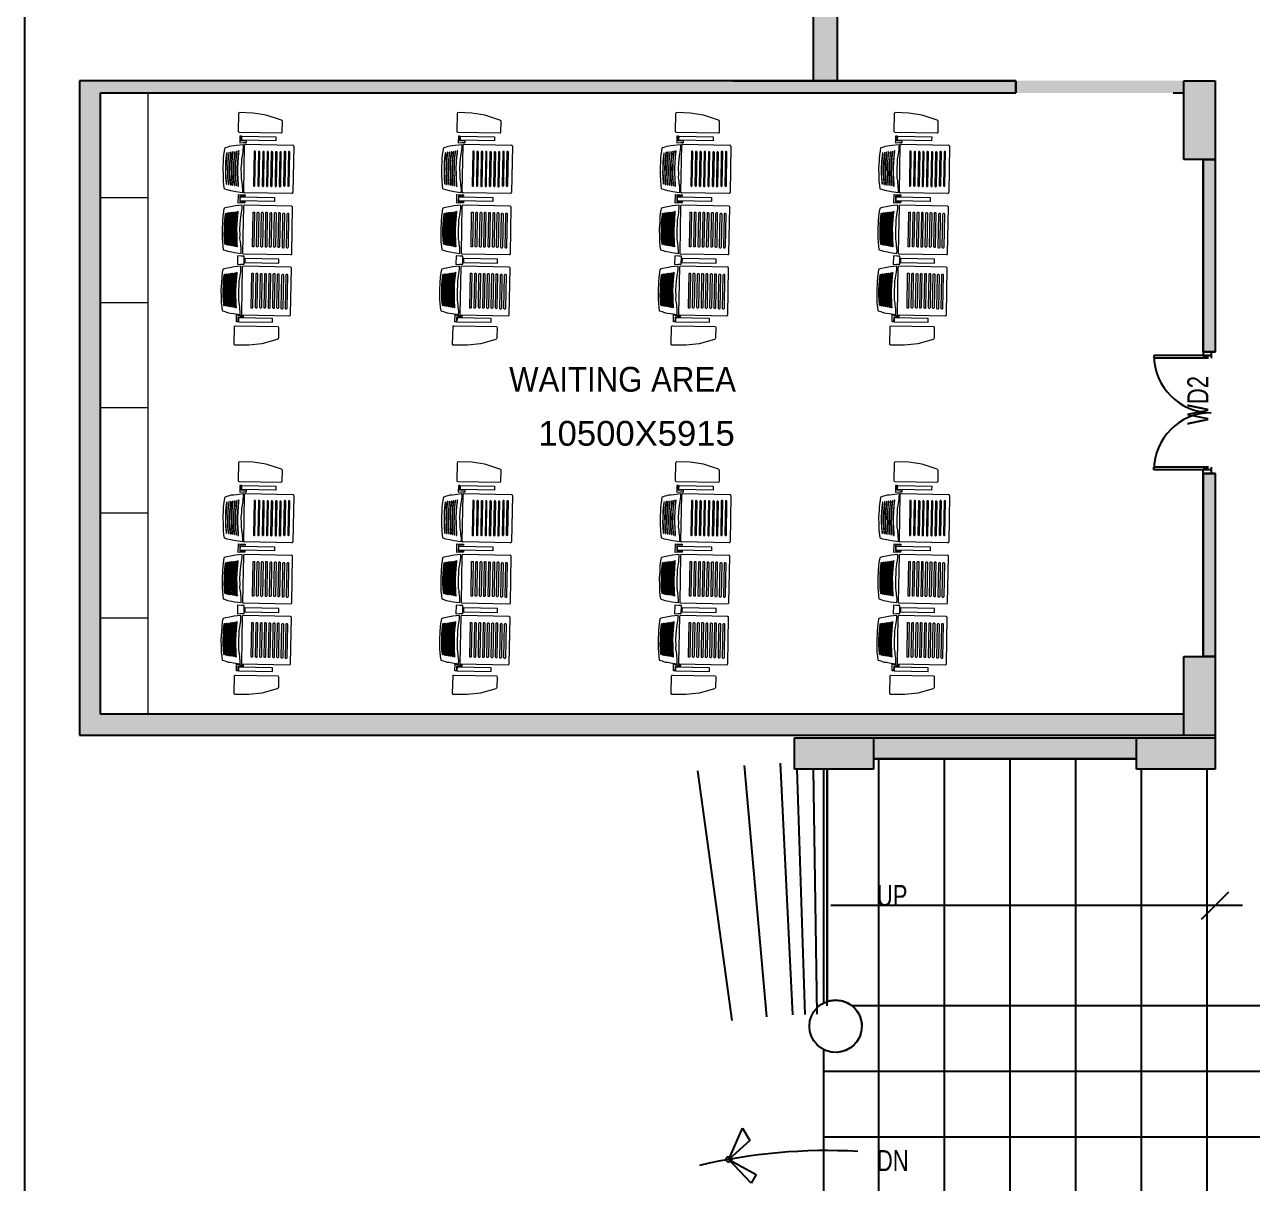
# Model space of a CAD drawing. Header units: metres. Extents: x 11749222 to 11901021, y -3863762 to -3708780.
# Drawn here: x 11771694 to 11783388, y -3834980 to -3823946 of the extents above; entities that cross this region are included whole.
import ezdxf

# ---------------------------------------------------------------- set-up
doc = ezdxf.new("R2010")
doc.units = ezdxf.units.M
doc.header["$MEASUREMENT"] = 0
doc.layers.get('0').update_dxf_attribs({"color": 251, "linetype": 'CONTINUOUS'})
doc.layers.add('0.0', color=251, linetype='CONTINUOUS', lineweight=0)
for name, color, linetype in [('HATCH', 251, 'CONTINUOUS'), ('HS', 251, 'CONTINUOUS'), ('I-REVISION 6', 8, 'CONTINUOUS'), ('SECTION', 251, 'CONTINUOUS')]:
    doc.layers.add(name, color=color, linetype=linetype)
doc.styles.add('ARIAL', font='arial.ttf', dxfattribs={"width": 0.75})
doc.styles.get("Standard").update_dxf_attribs({"font": 'arial.ttf'})

# ---------------------------------------------------------------- blocks, each defined once
blk = doc.blocks.new('*U117')
at = {"layer": '0.0', "lineweight": 0}
for p, q in [((-180, 1099), (-183, 929)), ((-180, 1099), (-183, 929)), ((-175, 1106), (-180, 1099)), ((-175, 1106), (-180, 1099)), ((-170, 1108), (-175, 1106)), ((-170, 1108), (-175, 1106)), ((-40, 1103), (-170, 1108)), ((-40, 1103), (-170, 1108)), ((85, 1084), (-40, 1103)), ((85, 1084), (-40, 1103)), ((229, 1037), (85, 1084)), ((229, 1037), (85, 1084)), ((236, 1032), (229, 1037)), ((236, 1032), (229, 1037)), ((239, 1024), (236, 1032)), ((239, 1024), (236, 1032)), ((237, 924), (239, 1024)), ((237, 924), (239, 1024)), ((-183, 929), (-181, 924)), ((-183, 929), (-181, 924)), ((-181, 924), (-174, 922)), ((-181, 924), (-174, 922)), ((-174, 922), (229, 914)), ((-174, 922), (-174, 922)), ((-174, 922), (229, 914)), ((-167, 882), (-168, 819)), ((-168, 819), (-134, 823)), ((-152, 882), (-167, 882)), ((-153, 838), (-152, 882)), ((-104, 837), (-153, 838)), ((-148, 845), (-147, 882)), ((-148, 845), (-148, 845)), ((176, 839), (-148, 845)), ((-147, 882), (177, 876)), ((-134, 823), (-104, 822)), ((-104, 822), (-104, 837)), ((-104, 822), (-104, 822)), ((177, 876), (176, 839)), ((229, 914), (234, 916)), ((229, 914), (234, 916)), ((234, 916), (237, 924)), ((234, 916), (237, 924)), ((-321, 675), (-318, 702)), ((-318, 702), (-312, 744)), ((-312, 744), (-307, 773)), ((-307, 773), (-304, 776)), ((-304, 776), (-279, 783)), ((-279, 783), (-265, 787)), ((-265, 787), (-245, 792)), ((-245, 792), (-225, 794)), ((-225, 794), (-198, 798)), ((-198, 798), (-134, 805)), ((-143, 714), (-146, 692)), ((-140, 733), (-143, 714)), ((-137, 753), (-140, 733)), ((-135, 775), (-137, 753)), ((-134, 805), (-135, 775)), ((-130, 353), (-122, 798)), ((-113, 807), (337, 798)), ((255, 733), (249, 414)), ((258, 738), (255, 733)), ((260, 738), (258, 738)), ((263, 738), (260, 738)), ((265, 738), (263, 738)), ((264, 414), (270, 731)), ((268, 736), (265, 738)), ((270, 731), (268, 736)), ((295, 733), (289, 413)), ((297, 737), (295, 733)), ((300, 737), (297, 737)), ((302, 737), (300, 737)), ((305, 737), (302, 737)), ((303, 413), (309, 730)), ((307, 735), (305, 737)), ((309, 730), (307, 735)), ((347, 788), (339, 346)), ((-325, 580), (-321, 648)), ((-321, 648), (-321, 675)), ((-152, 628), (-156, 576)), ((-151, 665), (-152, 628)), ((-146, 692), (-151, 665)), ((-324, 511), (-325, 580)), ((-322, 457), (-324, 511)), ((-156, 576), (-156, 576)), ((-156, 576), (-154, 525)), ((-154, 525), (-155, 488)), ((-155, 488), (-150, 458)), ((-318, 412), (-322, 457)), ((-314, 383), (-318, 412)), ((-312, 383), (-314, 383)), ((-312, 380), (-312, 383)), ((-287, 372), (-312, 380)), ((-253, 364), (-287, 372)), ((-206, 354), (-253, 364)), ((-143, 345), (-206, 354)), ((-150, 458), (-148, 436)), ((-148, 436), (-146, 416)), ((-146, 416), (-144, 399)), ((-144, 399), (-142, 375)), ((-142, 375), (-143, 345)), ((249, 414), (252, 409)), ((252, 409), (254, 406)), ((254, 406), (257, 406)), ((257, 406), (259, 406)), ((259, 406), (262, 409)), ((262, 411), (264, 414)), ((262, 409), (262, 411)), ((264, 414), (264, 414)), ((289, 413), (291, 408)), ((291, 408), (293, 406)), ((293, 406), (296, 406)), ((296, 406), (298, 406)), ((298, 406), (301, 408)), ((301, 408), (303, 410)), ((303, 413), (303, 413)), ((303, 410), (303, 413)), ((-183, 245), (-181, 328)), ((-148, 249), (-183, 244)), ((-181, 328), (-147, 325)), ((-167, 313), (-168, 261)), ((-168, 261), (-118, 260)), ((-117, 312), (-167, 313)), ((-163, 266), (-162, 306)), ((-163, 266), (-163, 266)), ((162, 260), (-163, 266)), ((-162, 306), (162, 300)), ((-119, 248), (-148, 249)), ((-147, 325), (-117, 324)), ((329, 336), (-122, 345)), ((-118, 260), (-119, 248)), ((-117, 324), (-117, 324)), ((-117, 324), (-117, 312)), ((162, 300), (162, 260)), ((-329, 121), (-332, 67)), ((-323, 166), (-329, 121)), ((-318, 195), (-323, 166)), ((-315, 195), (-318, 195)), ((-290, 204), (-315, 197)), ((-315, 197), (-315, 195)), ((-256, 211), (-290, 204)), ((-209, 220), (-256, 211)), ((-145, 226), (-209, 220)), ((-157, 113), (-154, 135)), ((-154, 135), (-151, 155)), ((-151, 155), (-148, 172)), ((-148, 172), (-145, 197)), ((-145, 197), (-145, 226)), ((-133, 217), (-141, -227)), ((326, 217), (-124, 226)), ((238, -177), (244, 143)), ((244, 143), (247, 147)), ((247, 147), (249, 150)), ((249, 150), (252, 150)), ((252, 150), (254, 150)), ((259, 142), (253, -175)), ((254, 150), (257, 147)), ((257, 147), (257, 145)), ((257, 145), (259, 142)), ((259, 142), (259, 142)), ((278, -178), (284, 142)), ((284, 142), (286, 147)), ((286, 147), (289, 149)), ((289, 149), (291, 149)), ((291, 149), (294, 149)), ((298, 142), (292, -175)), ((294, 149), (296, 147)), ((296, 147), (298, 144)), ((298, 144), (298, 142)), ((298, 142), (298, 142)), ((328, -235), (336, 207)), ((-332, 67), (-336, -1)), ((-166, -5), (-163, 47)), ((-163, 47), (-162, 84)), ((-162, 84), (-157, 113)), ((-336, -1), (-335, -70)), ((-335, -70), (-335, -97)), ((-335, -97), (-333, -124)), ((-166, -5), (-166, -5)), ((-165, -56), (-166, -5)), ((-166, -93), (-165, -56)), ((-161, -120), (-166, -93)), ((-333, -124), (-329, -166)), ((-329, -166), (-325, -196)), ((-325, -196), (-323, -198)), ((-323, -198), (-298, -206)), ((-298, -206), (-283, -211)), ((-283, -211), (-264, -216)), ((-264, -216), (-244, -219)), ((-244, -219), (-217, -225)), ((-217, -225), (-154, -233)), ((-159, -142), (-161, -120)), ((-157, -162), (-159, -142)), ((-155, -182), (-157, -162)), ((-153, -204), (-155, -182)), ((-154, -233), (-153, -204)), ((241, -182), (238, -177)), ((243, -182), (241, -182)), ((246, -182), (243, -182)), ((248, -182), (246, -182)), ((250, -179), (248, -182)), ((253, -175), (250, -179)), ((280, -182), (278, -178)), ((282, -183), (280, -182)), ((285, -183), (282, -183)), ((287, -183), (285, -183)), ((290, -180), (287, -183)), ((292, -175), (290, -180)), ((-188, -256), (-190, -340)), ((-190, -340), (-156, -336)), ((-154, -260), (-188, -256)), ((-156, -336), (-126, -336)), ((-125, -260), (-154, -260)), ((-133, -236), (318, -245)), ((-126, -336), (-125, -260)), ((-119, -283), (-120, -320)), ((-120, -320), (205, -326)), ((205, -289), (-119, -283)), ((205, -326), (205, -289)), ((-340, -460), (-343, -514)), ((-334, -416), (-340, -460)), ((-329, -386), (-334, -416)), ((-326, -386), (-329, -386)), ((-301, -377), (-326, -384)), ((-326, -384), (-326, -386)), ((-267, -370), (-301, -377)), ((-220, -361), (-267, -370)), ((-156, -355), (-220, -361)), ((-168, -468), (-165, -446)), ((-165, -446), (-162, -426)), ((-162, -426), (-159, -409)), ((-159, -409), (-156, -385)), ((-156, -385), (-156, -355)), ((-144, -364), (-152, -809)), ((316, -364), (-135, -356)), ((227, -758), (233, -439)), ((233, -439), (236, -434)), ((236, -434), (238, -431)), ((238, -431), (241, -431)), ((241, -431), (243, -431)), ((248, -439), (242, -756)), ((243, -431), (246, -434)), ((246, -434), (246, -436)), ((246, -436), (248, -439)), ((248, -439), (248, -439)), ((267, -759), (273, -439)), ((273, -439), (275, -435)), ((275, -435), (278, -432)), ((278, -432), (280, -432)), ((280, -432), (283, -432)), ((287, -440), (281, -757)), ((283, -432), (285, -435)), ((285, -435), (287, -437)), ((287, -437), (287, -440)), ((287, -440), (287, -440)), ((317, -816), (325, -374)), ((-343, -514), (-347, -583)), ((-347, -583), (-346, -651)), ((-177, -586), (-174, -534)), ((-174, -534), (-173, -497)), ((-173, -497), (-168, -468)), ((-346, -651), (-346, -678)), ((-346, -678), (-344, -705)), ((-177, -586), (-177, -586)), ((-176, -637), (-177, -586)), ((-177, -674), (-176, -637)), ((-172, -701), (-177, -674)), ((-170, -723), (-172, -701)), ((-344, -705), (-340, -747)), ((-340, -747), (-336, -777)), ((-336, -777), (-333, -779)), ((-333, -779), (-309, -787)), ((-309, -787), (-294, -792)), ((-294, -792), (-275, -798)), ((-275, -798), (-255, -801)), ((-255, -801), (-228, -806)), ((-228, -806), (-165, -815)), ((-168, -743), (-170, -723)), ((-166, -763), (-168, -743)), ((-164, -785), (-166, -763)), ((-165, -815), (-164, -785)), ((-144, -817), (307, -826)), ((230, -763), (227, -758)), ((232, -763), (230, -763)), ((235, -763), (232, -763)), ((237, -763), (235, -763)), ((239, -761), (237, -763)), ((242, -756), (239, -761)), ((269, -764), (267, -759)), ((271, -764), (269, -764)), ((274, -764), (271, -764)), ((276, -764), (274, -764)), ((279, -761), (276, -764)), ((281, -757), (279, -761)), ((-222, -1098), (-218, -929)), ((-222, -1098), (-218, -929)), ((-218, -929), (-216, -924)), ((-218, -929), (-216, -924)), ((-216, -924), (-208, -922)), ((-216, -924), (-208, -922)), ((-208, -922), (195, -929)), ((-208, -922), (-208, -922)), ((-208, -922), (195, -929)), ((-200, -883), (-199, -819)), ((-186, -883), (-200, -883)), ((-199, -819), (-165, -824)), ((-185, -839), (-186, -883)), ((-136, -840), (-185, -839)), ((-180, -846), (-181, -883)), ((-181, -883), (144, -889)), ((-180, -846), (-180, -846)), ((144, -852), (-180, -846)), ((-165, -824), (-135, -825)), ((-135, -825), (-136, -840)), ((-135, -825), (-135, -825)), ((144, -889), (144, -852)), ((195, -929), (199, -932)), ((195, -929), (199, -932)), ((199, -932), (202, -939)), ((199, -932), (202, -939)), ((190, -1052), (44, -1094)), ((190, -1052), (44, -1094)), ((197, -1047), (190, -1052)), ((197, -1047), (190, -1052)), ((200, -1040), (197, -1047)), ((200, -1040), (197, -1047)), ((202, -939), (200, -1040)), ((202, -939), (200, -1040)), ((-217, -1106), (-222, -1098)), ((-217, -1106), (-222, -1098)), ((-212, -1108), (-217, -1106)), ((-212, -1108), (-217, -1106)), ((-82, -1108), (-212, -1108)), ((-82, -1108), (-212, -1108)), ((44, -1094), (-82, -1108)), ((44, -1094), (-82, -1108))]:
    blk.add_line(p, q, dxfattribs=at)
for points in [[(-293, 434), (-297, 496), (-299, 535), (-298, 579), (-295, 628), (-291, 672), (-288, 719), (-288, 724), (-288, 726), (-290, 724), (-293, 719), (-299, 675), (-302, 631), (-303, 579), (-304, 532), (-302, 491), (-298, 434), (-298, 432), (-296, 429), (-296, 427), (-294, 427), (-293, 429), (-293, 434), (-293, 434)], [(-274, 431), (-278, 493), (-279, 534), (-278, 579), (-277, 628), (-274, 674), (-268, 721), (-268, 728), (-268, 731), (-273, 729), (-273, 724), (-279, 677), (-282, 630), (-286, 579), (-284, 530), (-283, 488), (-279, 431), (-279, 426), (-279, 424), (-276, 424), (-274, 424), (-274, 426), (-274, 431), (-274, 431)], [(-254, 428), (-260, 492), (-262, 532), (-261, 578), (-258, 630), (-254, 677), (-251, 711), (-251, 723), (-248, 731), (-251, 733), (-253, 731), (-256, 728), (-256, 726), (-259, 679), (-265, 633), (-266, 578), (-267, 529), (-265, 488), (-262, 428), (-259, 424), (-259, 421), (-257, 421), (-254, 421), (-254, 423), (-254, 428), (-254, 428)], [(-237, 426), (-241, 490), (-242, 531), (-242, 578), (-241, 630), (-237, 679), (-231, 725), (-231, 733), (-231, 735), (-234, 733), (-236, 730), (-236, 728), (-239, 716), (-242, 681), (-245, 632), (-249, 578), (-247, 527), (-246, 485), (-242, 423), (-242, 421), (-240, 418), (-237, 416), (-237, 418), (-237, 426), (-237, 426)], [(-217, 423), (-221, 489), (-223, 531), (-224, 578), (-221, 629), (-217, 678), (-212, 727), (-212, 735), (-211, 737), (-216, 735), (-216, 732), (-219, 730), (-219, 715), (-222, 681), (-228, 632), (-229, 578), (-230, 526), (-229, 484), (-225, 423), (-222, 418), (-222, 415), (-220, 415), (-218, 415), (-217, 418), (-217, 423), (-217, 423)], [(-200, 420), (-204, 486), (-206, 528), (-205, 577), (-204, 631), (-200, 680), (-194, 729), (-192, 737), (-192, 739), (-194, 739), (-197, 737), (-199, 735), (-199, 732), (-202, 717), (-205, 683), (-208, 634), (-212, 577), (-211, 526), (-209, 482), (-205, 418), (-203, 413), (-200, 410), (-200, 413), (-198, 413), (-200, 420), (-200, 420)], [(-181, 415), (-184, 484), (-186, 528), (-187, 577), (-184, 631), (-181, 683), (-177, 719), (-175, 734), (-175, 741), (-174, 744), (-179, 742), (-179, 739), (-180, 737), (-185, 685), (-189, 634), (-192, 577), (-191, 523), (-189, 479), (-186, 415), (-186, 410), (-186, 407), (-183, 407), (-181, 405), (-181, 407), (-181, 415), (-181, 415)], [(-23, 414), (-17, 731), (-17, 736), (-20, 738), (-22, 739), (-27, 739), (-30, 739), (-30, 734), (-36, 414), (-36, 409), (-33, 407), (-28, 407), (-26, 407), (-24, 409), (-23, 412), (-23, 414), (-23, 414)], [(18, 413), (24, 730), (22, 735), (20, 738), (17, 738), (15, 738), (12, 738), (10, 733), (4, 414), (6, 409), (8, 406), (11, 406), (13, 406), (16, 409), (18, 411), (18, 413), (18, 413)], [(60, 413), (66, 729), (64, 734), (61, 737), (59, 737), (56, 737), (54, 737), (51, 732), (45, 413), (48, 408), (50, 405), (53, 405), (55, 405), (58, 408), (58, 410), (60, 413), (60, 413)], [(99, 412), (105, 729), (103, 734), (103, 736), (98, 736), (96, 736), (93, 736), (93, 731), (87, 412), (87, 407), (89, 405), (92, 405), (97, 405), (97, 407), (99, 409), (99, 412), (99, 412)], [(141, 411), (147, 728), (145, 733), (142, 735), (140, 735), (137, 736), (135, 736), (132, 731), (126, 411), (129, 406), (131, 404), (134, 404), (136, 404), (139, 406), (141, 409), (141, 411), (141, 411)], [(183, 410), (189, 727), (187, 732), (184, 735), (182, 735), (179, 735), (177, 735), (174, 730), (168, 411), (171, 406), (173, 403), (175, 403), (178, 403), (180, 405), (180, 408), (183, 410), (183, 410)], [(222, 410), (228, 726), (226, 731), (223, 734), (221, 734), (219, 734), (216, 734), (214, 729), (208, 410), (210, 405), (212, 402), (215, 402), (217, 402), (220, 405), (222, 407), (222, 410), (222, 410)], [(-299, 143), (-305, 82), (-308, 42), (-309, -2), (-307, -51), (-306, -95), (-304, -142), (-304, -147), (-304, -149), (-307, -147), (-309, -142), (-313, -98), (-315, -53), (-314, -2), (-313, 45), (-310, 87), (-304, 143), (-304, 146), (-301, 148), (-301, 150), (-299, 150), (-299, 148), (-299, 143), (-299, 143)], [(-279, 145), (-285, 84), (-288, 42), (-289, -2), (-290, -51), (-289, -98), (-285, -145), (-285, -152), (-285, -155), (-290, -152), (-290, -147), (-294, -100), (-295, -54), (-297, -2), (-293, 47), (-290, 89), (-284, 145), (-284, 150), (-284, 153), (-281, 152), (-279, 152), (-279, 150), (-279, 145), (-279, 145)], [(-259, 147), (-268, 83), (-271, 44), (-272, -3), (-271, -54), (-269, -101), (-267, -135), (-267, -148), (-265, -155), (-268, -157), (-270, -155), (-272, -152), (-272, -150), (-274, -103), (-278, -56), (-277, -2), (-276, 47), (-273, 88), (-267, 147), (-264, 152), (-264, 155), (-262, 155), (-259, 155), (-259, 152), (-259, 147), (-259, 147)], [(-242, 149), (-248, 86), (-252, 44), (-252, -3), (-253, -54), (-252, -104), (-248, -150), (-248, -158), (-248, -160), (-250, -158), (-253, -155), (-253, -153), (-255, -140), (-257, -106), (-258, -57), (-260, -3), (-256, 49), (-253, 91), (-247, 152), (-247, 154), (-245, 157), (-242, 159), (-242, 157), (-242, 149), (-242, 149)], [(-223, 151), (-229, 85), (-232, 43), (-235, -3), (-234, -55), (-232, -104), (-228, -153), (-228, -161), (-228, -163), (-233, -161), (-233, -158), (-236, -156), (-235, -141), (-237, -106), (-241, -57), (-240, -3), (-239, 48), (-236, 90), (-230, 152), (-227, 156), (-227, 159), (-225, 159), (-222, 159), (-222, 156), (-223, 151), (-223, 151)], [(-205, 154), (-211, 87), (-215, 46), (-216, -4), (-217, -58), (-215, -107), (-211, -156), (-209, -163), (-209, -166), (-211, -166), (-214, -163), (-216, -161), (-216, -158), (-218, -144), (-220, -109), (-222, -60), (-223, -3), (-220, 48), (-216, 92), (-210, 156), (-208, 161), (-205, 163), (-205, 161), (-203, 161), (-205, 154), (-205, 154)], [(-186, 158), (-192, 89), (-195, 45), (-198, -4), (-197, -58), (-195, -110), (-194, -147), (-192, -161), (-192, -169), (-192, -171), (-197, -169), (-197, -166), (-197, -164), (-200, -112), (-202, -60), (-203, -4), (-200, 50), (-197, 94), (-190, 158), (-190, 163), (-190, 166), (-188, 165), (-185, 168), (-185, 165), (-186, 158), (-186, 158)], [(-28, 153), (-34, -164), (-34, -169), (-37, -172), (-39, -172), (-44, -171), (-47, -171), (-47, -167), (-41, 153), (-41, 158), (-38, 160), (-33, 160), (-31, 160), (-28, 158), (-28, 155), (-28, 153), (-28, 153)], [(13, 152), (7, -165), (5, -170), (2, -172), (0, -172), (-3, -172), (-5, -172), (-7, -167), (-1, 152), (1, 157), (4, 159), (6, 159), (9, 159), (11, 157), (13, 154), (13, 152), (13, 152)], [(55, 151), (49, -166), (47, -171), (44, -173), (42, -173), (39, -173), (37, -173), (34, -168), (40, 151), (43, 156), (45, 159), (48, 159), (50, 159), (53, 156), (53, 154), (55, 151), (55, 151)], [(94, 150), (89, -167), (86, -171), (86, -174), (81, -174), (79, -174), (76, -174), (76, -169), (82, 151), (82, 155), (85, 158), (87, 158), (92, 158), (92, 155), (95, 153), (94, 150), (94, 150)], [(136, 150), (130, -167), (128, -172), (125, -175), (123, -175), (120, -175), (118, -175), (115, -170), (122, 150), (124, 155), (127, 157), (129, 157), (131, 157), (134, 154), (136, 152), (136, 150), (136, 150)], [(178, 149), (172, -168), (169, -173), (167, -175), (165, -175), (162, -175), (160, -175), (157, -170), (163, 149), (166, 154), (168, 156), (171, 156), (173, 156), (176, 154), (176, 151), (178, 149), (178, 149)], [(217, 148), (211, -169), (209, -174), (206, -176), (204, -176), (201, -176), (199, -176), (197, -171), (203, 148), (205, 153), (208, 156), (210, 156), (213, 155), (215, 153), (217, 150), (217, 148), (217, 148)], [(-310, -438), (-316, -500), (-319, -539), (-320, -583), (-318, -632), (-317, -676), (-315, -723), (-315, -728), (-315, -731), (-318, -728), (-320, -723), (-324, -679), (-326, -635), (-325, -583), (-324, -536), (-321, -495), (-315, -438), (-315, -436), (-312, -433), (-312, -431), (-310, -431), (-310, -433), (-310, -438), (-310, -438)], [(-290, -436), (-296, -497), (-299, -539), (-300, -583), (-301, -633), (-300, -679), (-296, -726), (-296, -733), (-296, -736), (-301, -733), (-301, -728), (-305, -682), (-306, -635), (-308, -583), (-304, -534), (-301, -492), (-295, -436), (-295, -431), (-295, -429), (-292, -429), (-290, -429), (-290, -431), (-290, -436), (-290, -436)], [(-270, -434), (-279, -498), (-282, -537), (-283, -584), (-282, -635), (-280, -682), (-278, -717), (-278, -729), (-276, -736), (-279, -739), (-281, -736), (-283, -734), (-283, -731), (-285, -684), (-289, -638), (-288, -584), (-287, -535), (-284, -493), (-278, -434), (-275, -429), (-275, -427), (-273, -427), (-270, -427), (-270, -429), (-270, -434), (-270, -434)], [(-253, -432), (-259, -496), (-263, -537), (-263, -584), (-264, -636), (-263, -685), (-259, -732), (-259, -739), (-259, -741), (-261, -739), (-264, -736), (-264, -734), (-266, -722), (-268, -687), (-269, -638), (-271, -584), (-267, -532), (-264, -491), (-258, -429), (-258, -427), (-256, -425), (-253, -422), (-253, -425), (-253, -432), (-253, -432)], [(-233, -430), (-240, -496), (-243, -538), (-246, -584), (-245, -636), (-243, -685), (-239, -734), (-239, -742), (-239, -744), (-244, -742), (-244, -739), (-247, -737), (-246, -722), (-248, -688), (-252, -638), (-251, -584), (-250, -533), (-247, -491), (-241, -430), (-238, -425), (-238, -422), (-236, -422), (-233, -422), (-233, -425), (-233, -430), (-233, -430)], [(-216, -428), (-222, -494), (-226, -536), (-227, -585), (-228, -639), (-226, -688), (-222, -737), (-220, -745), (-220, -747), (-222, -747), (-225, -745), (-227, -742), (-227, -740), (-229, -725), (-231, -690), (-233, -641), (-234, -585), (-231, -533), (-227, -489), (-221, -425), (-219, -420), (-216, -418), (-216, -420), (-214, -420), (-216, -428), (-216, -428)], [(-196, -423), (-203, -492), (-206, -536), (-209, -585), (-208, -639), (-206, -691), (-205, -728), (-203, -743), (-203, -750), (-203, -752), (-208, -750), (-208, -747), (-207, -745), (-211, -693), (-213, -642), (-214, -585), (-211, -531), (-208, -487), (-201, -423), (-201, -418), (-201, -416), (-199, -416), (-196, -413), (-196, -416), (-196, -423), (-196, -423)], [(-39, -429), (-45, -746), (-45, -750), (-48, -753), (-50, -753), (-55, -753), (-58, -753), (-58, -748), (-52, -428), (-52, -423), (-49, -421), (-44, -421), (-42, -421), (-39, -424), (-39, -426), (-39, -429), (-39, -429)], [(2, -429), (-4, -746), (-6, -751), (-9, -754), (-11, -754), (-13, -753), (-16, -753), (-18, -748), (-12, -429), (-10, -424), (-7, -422), (-5, -422), (-2, -422), (0, -424), (2, -427), (2, -429), (2, -429)], [(44, -430), (38, -747), (36, -752), (33, -754), (31, -754), (28, -754), (26, -754), (23, -749), (29, -430), (32, -425), (35, -423), (37, -423), (39, -423), (42, -425), (42, -428), (44, -430), (44, -430)], [(84, -431), (78, -748), (75, -753), (75, -755), (70, -755), (68, -755), (65, -755), (65, -750), (71, -431), (71, -426), (74, -423), (76, -423), (81, -423), (81, -426), (84, -428), (84, -431), (84, -431)], [(125, -432), (119, -749), (117, -753), (114, -756), (112, -756), (109, -756), (107, -756), (105, -751), (111, -431), (113, -427), (116, -424), (118, -424), (121, -424), (123, -427), (125, -429), (125, -432), (125, -432)], [(167, -432), (161, -749), (159, -754), (156, -757), (154, -757), (151, -757), (149, -757), (146, -752), (152, -432), (155, -427), (157, -425), (160, -425), (162, -425), (165, -428), (165, -430), (167, -432), (167, -432)], [(206, -433), (200, -750), (198, -755), (195, -757), (193, -757), (190, -757), (188, -757), (186, -752), (192, -433), (194, -428), (197, -426), (199, -426), (202, -426), (204, -428), (206, -431), (206, -433), (206, -433)]]:
    blk.add_lwpolyline(points, dxfattribs=at)
for centre, radius, start, end in [((-113, 798), 8.59, 88.9191, 178.9191), ((337, 788), 9.69, 358.9191, 88.9191), ((-122, 353), 8.59, 178.9191, 268.9191), ((329, 346), 9.69, 268.9191, 358.9191), ((-124, 217), 8.59, 88.9191, 178.9191), ((326, 208), 9.69, 358.9191, 88.9191), ((-133, -228), 8.59, 178.9191, 268.9191), ((318, -235), 9.69, 268.9191, 358.9191), ((-135, -364), 8.59, 88.9191, 178.9191), ((315, -374), 9.69, 358.9191, 88.9191), ((-144, -809), 8.59, 178.9191, 268.9191), ((307, -816), 9.69, 268.9191, 358.9191)]:
    blk.add_arc(centre, radius, start, end, dxfattribs=at)
blk = doc.blocks.new('*U118')
at = {"layer": '0.0', "ltscale": 500}
blk.add_line((225, 0), (-225, 0), dxfattribs=at)
blk = doc.blocks.new('*U119')
at = {"layer": '0.0', "color": 0, "linetype": 'ByBlock', "lineweight": -2}
for p in [(0, 0), (0, -1000), (0, -2000), (0, -3000), (0, -4000)]:
    blk.add_blockref('*U118', p, dxfattribs=at)

msp = doc.modelspace()

# ---------------------------------------------------------------- hatches: boundary and pattern name
at = {"ltscale": 500}
for points in [[(11779433.1, -3822046.8), (11779203.1, -3822046.8), (11779203.1, -3824481.8), (11779433.1, -3824481.8)], [(11782283.1, -3830736.8), (11779778.1, -3830736.8), (11779778.1, -3830936.8), (11782283.1, -3830936.8)]]:
    msp.add_hatch(color=256, dxfattribs=at).paths.add_polyline_path(points)
at = {"layer": 'HATCH', "ltscale": 500}
h = msp.add_hatch(color=251, dxfattribs=at)
h.dxf.hatch_style = 1
h.paths.add_polyline_path([(11782733.1, -3820581.8), (11783033.1, -3820581.8), (11783033.1, -3821481.8), (11782733.1, -3821481.8)])
h.paths.add_polyline_path([(11826143.1, -3824446.8), (11827043.1, -3824446.8), (11827043.1, -3824746.8), (11826143.1, -3824746.8)])
h.paths.add_polyline_path([(11800558.1, -3830511.8), (11800858.1, -3830511.8), (11800858.1, -3831411.8), (11800558.1, -3831411.8)])
h.paths.add_polyline_path([(11822943.1, -3830511.8), (11823543.1, -3830511.8), (11823543.1, -3830811.8), (11822943.1, -3830811.8)])
h.paths.add_polyline_path([(11779303.1, -3812391.8), (11780053.1, -3812391.8), (11780053.1, -3812691.8), (11779303.1, -3812691.8)])
h.paths.add_polyline_path([(11779303.1, -3815921.8), (11780203.1, -3815921.8), (11780203.1, -3816221.8), (11779303.1, -3816221.8)])
h.paths.add_polyline_path([(11816284.8, -3830411.8), (11817113.1, -3830411.8), (11817113.1, -3830711.8), (11816284.8, -3830711.8)])
h.paths.add_polyline_path([(11792528.1, -3829811.8), (11792828.1, -3829811.8), (11792828.1, -3830711.8), (11792528.1, -3830711.8)])
h.paths.add_polyline_path([(11786358.1, -3829961.8), (11786658.1, -3829961.8), (11786658.1, -3830711.8), (11786358.1, -3830711.8)])
h.paths.add_polyline_path([(11786033.1, -3830736.8), (11786333.1, -3830736.8), (11786333.1, -3831486.8), (11786033.1, -3831486.8)])
h.paths.add_polyline_path([(11779303.1, -3801521.8), (11780053.1, -3801521.8), (11780053.1, -3801821.8), (11779303.1, -3801821.8)])
h.paths.add_polyline_path([(11826143.1, -3801521.8), (11827043.1, -3801521.8), (11827043.1, -3801821.8), (11826143.1, -3801821.8)])
h.paths.add_polyline_path([(11779203.1, -3820581.8), (11779503.1, -3820581.8), (11779503.1, -3821481.8), (11779203.1, -3821481.8)])
h.paths.add_polyline_path([(11786033.1, -3829961.8), (11786333.1, -3829961.8), (11786333.1, -3830711.8), (11786033.1, -3830711.8)])
h.paths.add_polyline_path([(11826043.1, -3787791.8), (11826343.1, -3787791.8), (11826343.1, -3786813.5), (11826043.1, -3786813.5)])
h.paths.add_polyline_path([(11779303.1, -3808791.8), (11780053.1, -3808791.8), (11780053.1, -3809091.8), (11779303.1, -3809091.8)])
h.paths.add_polyline_path([(11807758.1, -3830511.8), (11808058.1, -3830511.8), (11808058.1, -3831411.8), (11807758.1, -3831411.8)])
h.paths.add_polyline_path([(11826143.1, -3781561.8), (11827043.1, -3781561.8), (11827043.1, -3781861.8), (11826143.1, -3781861.8)])
h.paths.add_polyline_path([(11826143.1, -3797921.8), (11827043.1, -3797921.8), (11827043.1, -3798221.8), (11826143.1, -3798221.8)])
h.paths.add_polyline_path([(11779303.1, -3805191.8), (11780053.1, -3805191.8), (11780053.1, -3805491.8), (11779303.1, -3805491.8)])
h.paths.add_polyline_path([(11811358.1, -3824481.8), (11811658.1, -3824481.8), (11811658.1, -3825381.8), (11811358.1, -3825381.8)])
h.paths.add_polyline_path([(11826143.1, -3805191.8), (11827043.1, -3805191.8), (11827043.1, -3805491.8), (11826143.1, -3805491.8)])
h.paths.add_polyline_path([(11784348.1, -3790791.8), (11784648.1, -3790791.8), (11784648.1, -3791391.8), (11784348.1, -3791391.8)])
h.paths.add_polyline_path([(11779303.1, -3790791.8), (11780203.1, -3790791.8), (11780203.1, -3791091.8), (11779303.1, -3791091.8)])
h.paths.add_polyline_path([(11826143.1, -3790791.8), (11826943.1, -3790791.8), (11826943.1, -3791091.8), (11826143.1, -3791091.8)])
h.paths.add_polyline_path([(11822943.1, -3819521.8), (11823642, -3819521.8), (11823642, -3819821.8), (11822943.1, -3819821.8)])
h.paths.add_polyline_path([(11820113.1, -3830411.8), (11820941.3, -3830411.8), (11820941.3, -3830711.8), (11820113.1, -3830711.8)])
h.paths.add_polyline_path([(11826143.1, -3812391.8), (11827043.1, -3812391.8), (11827043.1, -3812691.8), (11826143.1, -3812691.8)])
h.paths.add_polyline_path([(11784348.1, -3787191.8), (11784648.1, -3787191.8), (11784648.1, -3787791.8), (11784348.1, -3787791.8)])
h.paths.add_polyline_path([(11784673.1, -3787191.8), (11784973.1, -3787191.8), (11784973.1, -3787791.8), (11784673.1, -3787791.8)])
h.paths.add_polyline_path([(11780683.1, -3786891.8), (11780983.1, -3786891.8), (11780983.1, -3787791.8), (11780683.1, -3787791.8)])
h.paths.add_polyline_path([(11826143.1, -3830411.8), (11827043.1, -3830411.8), (11827043.1, -3830711.8), (11826143.1, -3830711.8)])
h.paths.add_polyline_path([(11798793.1, -3779261.8), (11799093.1, -3779261.8), (11799093.1, -3780161.8), (11798793.1, -3780161.8)])
h.paths.add_polyline_path([(11804823.1, -3779261.8), (11805123.1, -3779261.8), (11805123.1, -3780161.8), (11804823.1, -3780161.8)])
h.paths.add_polyline_path([(11782733.1, -3829961.8), (11783033.1, -3829961.8), (11783033.1, -3830711.8), (11782733.1, -3830711.8)])
h.paths.add_polyline_path([(11784673.1, -3790791.8), (11784973.1, -3790791.8), (11784973.1, -3791391.8), (11784673.1, -3791391.8)])
h.paths.add_polyline_path([(11795493.1, -3779261.8), (11795793.1, -3779261.8), (11795793.1, -3780161.8), (11795493.1, -3780161.8)])
h.paths.add_polyline_path([(11780683.1, -3781011.8), (11780983.1, -3781011.8), (11780983.1, -3781761.8), (11780683.1, -3781761.8)])
h.paths.add_polyline_path([(11784348.1, -3794391.8), (11784648.1, -3794391.8), (11784648.1, -3794991.8), (11784348.1, -3794991.8)])
h.paths.add_polyline_path([(11784673.1, -3794991.8), (11784973.1, -3794991.8), (11784973.1, -3794391.8), (11784673.1, -3794391.8)])
h.paths.add_polyline_path([(11782733.1, -3815471.8), (11783033.1, -3815471.8), (11783033.1, -3816221.8), (11782733.1, -3816221.8)])
h.paths.add_polyline_path([(11784348.1, -3781011.8), (11784648.1, -3781011.8), (11784648.1, -3781761.8), (11784348.1, -3781761.8)])
h.paths.add_polyline_path([(11782283.1, -3830736.8), (11783033.1, -3830736.8), (11783033.1, -3831036.8), (11782283.1, -3831036.8)])
h.paths.add_polyline_path([(11811358.1, -3830511.8), (11811658.1, -3830511.8), (11811658.1, -3831411.8), (11811358.1, -3831411.8)])
h.paths.add_polyline_path([(11782733.1, -3824481.8), (11783033.1, -3824481.8), (11783033.1, -3825231.8), (11782733.1, -3825231.8)])
h.paths.add_polyline_path([(11804158.1, -3830511.8), (11804458.1, -3830511.8), (11804458.1, -3831411.8), (11804158.1, -3831411.8)])
h.paths.add_polyline_path([(11826143.1, -3794391.8), (11827043.1, -3794391.8), (11827043.1, -3794691.8), (11826143.1, -3794691.8)])
h.paths.add_polyline_path([(11779303.1, -3797921.8), (11780053.1, -3797921.8), (11780053.1, -3798221.8), (11779303.1, -3798221.8)])
h.paths.add_polyline_path([(11820113.1, -3830736.8), (11820713.1, -3830736.8), (11820713.1, -3831036.8), (11820113.1, -3831036.8)])
h.paths.add_polyline_path([(11779028.1, -3830736.8), (11779778.1, -3830736.8), (11779778.1, -3831036.8), (11779028.1, -3831036.8)])
h.paths.add_polyline_path([(11816513.1, -3830736.8), (11817113.1, -3830736.8), (11817113.1, -3831036.8), (11816513.1, -3831036.8)])
h.paths.add_polyline_path([(11780203.1, -3794391.8), (11779303.1, -3794391.8), (11779303.1, -3794691.8), (11780203.1, -3794691.8)])
h.paths.add_polyline_path([(11792528.1, -3824481.8), (11792828.1, -3824481.8), (11792828.1, -3825381.8), (11792528.1, -3825381.8)])
h.paths.add_polyline_path([(11796958.1, -3830511.8), (11797258.1, -3830511.8), (11797258.1, -3831411.8), (11796958.1, -3831411.8)])
h.paths.add_polyline_path([(11816813.1, -3824481.8), (11817113.1, -3824481.8), (11817113.1, -3825381.8), (11816813.1, -3825381.8)])
h.paths.add_polyline_path([(11826143.1, -3815921.8), (11827043.1, -3815921.8), (11827043.1, -3816221.8), (11826143.1, -3816221.8)])
h.paths.add_polyline_path([(11826143.1, -3821181.8), (11827121.3, -3821181.8), (11827121.3, -3821481.8), (11826143.1, -3821481.8)])
h.paths.add_polyline_path([(11787103.1, -3780861.8), (11787403.1, -3780861.8), (11787403.1, -3781761.8), (11787103.1, -3781761.8)])
edge = h.paths.add_edge_path()
edge.add_line((11807608.1, -3780861.8), (11807608.1, -3781761.8))
edge.add_line((11820113.1, -3821481.8), (11821091.3, -3821481.8))
edge.add_line((11786033.1, -3815471.8), (11786033.1, -3816221.8))
edge.add_line((11807908.1, -3787791.8), (11807908.1, -3786891.8))
edge.add_line((11786333.1, -3825231.8), (11786333.1, -3824481.8))
edge.add_line((11786358.1, -3824481.8), (11786358.1, -3825231.8))
h.paths.add_polyline_path([(11804823.1, -3821181.8), (11805723.1, -3821181.8), (11805723.1, -3821481.8), (11804823.1, -3821481.8)], flags=17)
h.paths.add_polyline_path([(11789463.1, -3820581.8), (11789763.1, -3820581.8), (11789763.1, -3821481.8), (11789463.1, -3821481.8)], flags=17)
h.paths.add_polyline_path([(11786358.1, -3820731.8), (11786658.1, -3820731.8), (11786658.1, -3821481.8), (11786358.1, -3821481.8)], flags=17)
h.paths.add_polyline_path([(11786358.1, -3824481.8), (11786658.1, -3824481.8), (11786658.1, -3825231.8), (11786358.1, -3825231.8)], flags=17)
h.paths.add_polyline_path([(11794814.8, -3821181.8), (11795793.1, -3821181.8), (11795793.1, -3821481.8), (11794814.8, -3821481.8)], flags=17)
h.paths.add_polyline_path([(11796618.9, -3824481.8), (11797597.2, -3824481.8), (11797597.2, -3824781.8), (11796618.9, -3824781.8)], flags=17)
h.paths.add_polyline_path([(11810183.1, -3821181.8), (11811083.1, -3821181.8), (11811083.1, -3821481.8), (11810183.1, -3821481.8)], flags=17)
h.paths.add_polyline_path([(11798793.1, -3821181.8), (11799771.3, -3821181.8), (11799771.3, -3821481.8), (11798793.1, -3821481.8)], flags=17)
h.paths.add_polyline_path([(11816213.1, -3821181.8), (11817113.1, -3821181.8), (11817113.1, -3821481.8), (11816213.1, -3821481.8)], flags=17)
h.paths.add_polyline_path([(11786033.1, -3820731.8), (11786333.1, -3820731.8), (11786333.1, -3821481.8), (11786033.1, -3821481.8)], flags=17)
h.paths.add_polyline_path([(11786033.1, -3824481.8), (11786333.1, -3824481.8), (11786333.1, -3825231.8), (11786033.1, -3825231.8)], flags=17)
h.paths.add_polyline_path([(11810183.1, -3794391.8), (11811083.1, -3794391.8), (11811083.1, -3794691.8), (11810183.1, -3794691.8)], flags=17)
h.paths.add_polyline_path([(11804823.1, -3787191.8), (11805123.1, -3787191.8), (11805123.1, -3787791.8), (11804823.1, -3787791.8)], flags=16)
h.paths.add_polyline_path([(11804823.1, -3801521.8), (11805723.1, -3801521.8), (11805723.1, -3801821.8), (11804823.1, -3801821.8)], flags=17)
h.paths.add_polyline_path([(11801593.1, -3785331.8), (11802193.1, -3785331.8), (11802193.1, -3785631.8), (11801593.1, -3785631.8)], flags=17)
h.paths.add_polyline_path([(11801593.1, -3787491.8), (11802193.1, -3787491.8), (11802193.1, -3787791.8), (11801593.1, -3787791.8)], flags=16)
h.paths.add_polyline_path([(11810183.1, -3815921.8), (11811083.1, -3815921.8), (11811083.1, -3816221.8), (11810183.1, -3816221.8)], flags=17)
h.paths.add_polyline_path([(11786033.1, -3815471.8), (11786333.1, -3815471.8), (11786333.1, -3816221.8), (11786033.1, -3816221.8)], flags=17)
h.paths.add_polyline_path([(11795793.1, -3805491.8), (11794893.1, -3805491.8), (11794893.1, -3805191.8), (11795793.1, -3805191.8)], flags=17)
h.paths.add_polyline_path([(11788863.1, -3812391.8), (11789763.1, -3812391.8), (11789763.1, -3812691.8), (11788863.1, -3812691.8)], flags=17)
h.paths.add_polyline_path([(11795493.1, -3815621.8), (11795793.1, -3815621.8), (11795793.1, -3816521.8), (11795493.1, -3816521.8)], flags=17)
h.paths.add_polyline_path([(11788863.1, -3815921.8), (11789763.1, -3815921.8), (11789763.1, -3816221.8), (11788863.1, -3816221.8)], flags=17)
h.paths.add_polyline_path([(11804823.1, -3812391.8), (11805723.1, -3812391.8), (11805723.1, -3812691.8), (11804823.1, -3812691.8)], flags=17)
h.paths.add_polyline_path([(11786358.1, -3815471.8), (11786658.1, -3815471.8), (11786658.1, -3816221.8), (11786358.1, -3816221.8)], flags=17)
h.paths.add_polyline_path([(11788863.1, -3808791.8), (11789763.1, -3808791.8), (11789763.1, -3809091.8), (11788863.1, -3809091.8)], flags=17)
h.paths.add_polyline_path([(11810183.1, -3797921.8), (11811083.1, -3797921.8), (11811083.1, -3798221.8), (11810183.1, -3798221.8)], flags=17)
h.paths.add_polyline_path([(11810183.1, -3808791.8), (11811083.1, -3808791.8), (11811083.1, -3809091.8), (11810183.1, -3809091.8)], flags=17)
h.paths.add_polyline_path([(11810183.1, -3805191.8), (11811083.1, -3805191.8), (11811083.1, -3805491.8), (11810183.1, -3805491.8)], flags=17)
h.paths.add_polyline_path([(11813683.1, -3819521.8), (11814283.1, -3819521.8), (11814283.1, -3819821.8), (11813683.1, -3819821.8)], flags=17)
h.paths.add_polyline_path([(11820113.1, -3801521.8), (11821013.1, -3801521.8), (11821013.1, -3801821.8), (11820113.1, -3801821.8)], flags=17)
h.paths.add_polyline_path([(11816213.1, -3801521.8), (11817113.1, -3801521.8), (11817113.1, -3801821.8), (11816213.1, -3801821.8)], flags=17)
h.paths.add_polyline_path([(11798793.1, -3808491.8), (11799093.1, -3808491.8), (11799093.1, -3809391.8), (11798793.1, -3809391.8)], flags=17)
h.paths.add_polyline_path([(11804823.1, -3808791.8), (11805723.1, -3808791.8), (11805723.1, -3809091.8), (11804823.1, -3809091.8)], flags=17)
h.paths.add_polyline_path([(11820113.1, -3821181.8), (11821091.3, -3821181.8), (11821091.3, -3821481.8), (11820113.1, -3821481.8)], flags=17)
h.paths.add_polyline_path([(11795493.1, -3808491.8), (11795793.1, -3808491.8), (11795793.1, -3809391.8), (11795493.1, -3809391.8)], flags=17)
h.paths.add_polyline_path([(11816813.1, -3808491.8), (11817113.1, -3808491.8), (11817113.1, -3809391.8), (11816813.1, -3809391.8)], flags=17)
h.paths.add_polyline_path([(11798793.1, -3801521.8), (11799693.1, -3801521.8), (11799693.1, -3801821.8), (11798793.1, -3801821.8)], flags=17)
h.paths.add_polyline_path([(11811910.6, -3787491.8), (11812810.6, -3787491.8), (11812810.6, -3787791.8), (11811910.6, -3787791.8)], flags=17)
h.paths.add_polyline_path([(11816213.1, -3787491.8), (11817113.1, -3787491.8), (11817113.1, -3787791.8), (11816213.1, -3787791.8)], flags=17)
h.paths.add_polyline_path([(11820113.1, -3787491.8), (11821013.1, -3787491.8), (11821013.1, -3787791.8), (11820113.1, -3787791.8)], flags=17)
h.paths.add_polyline_path([(11804823.1, -3805191.8), (11805723.1, -3805191.8), (11805723.1, -3805491.8), (11804823.1, -3805491.8)], flags=17)
h.paths.add_polyline_path([(11798793.1, -3805191.8), (11799693.1, -3805191.8), (11799693.1, -3805491.8), (11798793.1, -3805491.8)], flags=17)
h.paths.add_polyline_path([(11792363.1, -3819521.8), (11792963.1, -3819521.8), (11792963.1, -3819821.8), (11792363.1, -3819821.8)], flags=17)
h.paths.add_polyline_path([(11804823.1, -3794391.8), (11805723.1, -3794391.8), (11805723.1, -3794691.8), (11804823.1, -3794691.8)], flags=17)
h.paths.add_polyline_path([(11788863.1, -3805191.8), (11789763.1, -3805191.8), (11789763.1, -3805491.8), (11788863.1, -3805491.8)], flags=17)
h.paths.add_polyline_path([(11820113.1, -3805191.8), (11821013.1, -3805191.8), (11821013.1, -3805491.8), (11820113.1, -3805491.8)], flags=17)
h.paths.add_polyline_path([(11816213.1, -3805191.8), (11817113.1, -3805191.8), (11817113.1, -3805491.8), (11816213.1, -3805491.8)], flags=17)
h.paths.add_polyline_path([(11820113.1, -3808491.8), (11820413.1, -3808491.8), (11820413.1, -3809391.8), (11820113.1, -3809391.8)], flags=17)
h.paths.add_polyline_path([(11798793.1, -3812091.8), (11799093.1, -3812091.8), (11799093.1, -3812991.8), (11798793.1, -3812991.8)], flags=17)
h.paths.add_polyline_path([(11820113.1, -3815621.8), (11820413.1, -3815621.8), (11820413.1, -3816521.8), (11820113.1, -3816521.8)], flags=17)
h.paths.add_polyline_path([(11804823.1, -3797921.8), (11805723.1, -3797921.8), (11805723.1, -3798221.8), (11804823.1, -3798221.8)], flags=17)
h.paths.add_polyline_path([(11816813.1, -3797621.8), (11817113.1, -3797621.8), (11817113.1, -3798521.8), (11816813.1, -3798521.8)], flags=17)
h.paths.add_polyline_path([(11820113.1, -3797621.8), (11820413.1, -3797621.8), (11820413.1, -3798521.8), (11820113.1, -3798521.8)], flags=17)
h.paths.add_polyline_path([(11794893.1, -3801521.8), (11795793.1, -3801521.8), (11795793.1, -3801821.8), (11794893.1, -3801821.8)], flags=17)
h.paths.add_polyline_path([(11809987.8, -3801521.6), (11811083.1, -3801521.8), (11811083.1, -3801821.8), (11809987.8, -3801821.6)], flags=17)
h.paths.add_polyline_path([(11788863.1, -3801521.8), (11789763.1, -3801521.8), (11789763.1, -3801821.8), (11788863.1, -3801821.8)], flags=17)
h.paths.add_polyline_path([(11803818.9, -3824481.8), (11804797.2, -3824481.8), (11804797.2, -3824781.8), (11803818.9, -3824781.8)], flags=17)
h.paths.add_polyline_path([(11795493.1, -3812091.8), (11795793.1, -3812091.8), (11795793.1, -3812991.8), (11795493.1, -3812991.8)], flags=17)
h.paths.add_polyline_path([(11791348.1, -3781761.8), (11791648.1, -3781761.8), (11791648.1, -3780961.8), (11791348.1, -3780961.8)], flags=17)
h.paths.add_polyline_path([(11820113.1, -3794091.8), (11820413.1, -3794091.8), (11820413.1, -3794991.8), (11820113.1, -3794991.8)], flags=17)
h.paths.add_polyline_path([(11795493.1, -3784731.8), (11795793.1, -3784731.8), (11795793.1, -3785631.8), (11795493.1, -3785631.8)], flags=17)
h.paths.add_polyline_path([(11810183.1, -3790791.8), (11811083.1, -3790791.8), (11811083.1, -3791091.8), (11810183.1, -3791091.8)], flags=17)
h.paths.add_polyline_path([(11804823.1, -3784731.8), (11805123.1, -3784731.8), (11805123.1, -3785631.8), (11804823.1, -3785631.8)], flags=17)
h.paths.add_polyline_path([(11791348.1, -3786891.8), (11791648.1, -3786891.8), (11791648.1, -3787791.8), (11791348.1, -3787791.8)], flags=17)
h.paths.add_polyline_path([(11807608.1, -3786891.8), (11807908.1, -3786891.8), (11807908.1, -3787791.8), (11807608.1, -3787791.8)], flags=16)
h.paths.add_polyline_path([(11788863.1, -3790791.8), (11789763.1, -3790791.8), (11789763.1, -3791091.8), (11788863.1, -3791091.8)], flags=17)
h.paths.add_polyline_path([(11798793.1, -3790791.8), (11799438.1, -3790791.8), (11799438.1, -3791091.8), (11798793.1, -3791091.8)], flags=17)
h.paths.add_polyline_path([(11787103.1, -3786891.8), (11787403.1, -3786891.8), (11787403.1, -3787791.8), (11787103.1, -3787791.8)], flags=17)
h.paths.add_polyline_path([(11816813.1, -3780861.8), (11817113.1, -3780861.8), (11817113.1, -3781761.8), (11816813.1, -3781761.8)], flags=17)
h.paths.add_polyline_path([(11795493.1, -3786891.8), (11795793.1, -3786891.8), (11795793.1, -3787791.8), (11795493.1, -3787791.8)], flags=17)
h.paths.add_polyline_path([(11812210.6, -3780861.8), (11812510.6, -3780861.8), (11812510.6, -3781761.8), (11812210.6, -3781761.8)], flags=17)
h.paths.add_polyline_path([(11820113.1, -3790791.8), (11821013.1, -3790791.8), (11821013.1, -3791091.8), (11820113.1, -3791091.8)], flags=17)
h.paths.add_polyline_path([(11795493.1, -3797621.8), (11795793.1, -3797621.8), (11795793.1, -3798521.8), (11795493.1, -3798521.8)], flags=17)
h.paths.add_polyline_path([(11788863.1, -3794391.8), (11789763.1, -3794391.8), (11789763.1, -3794691.8), (11788863.1, -3794691.8)], flags=17)
h.paths.add_polyline_path([(11807608.1, -3780861.8), (11807908.1, -3780861.8), (11807908.1, -3781761.8), (11807608.1, -3781761.8)], flags=17)
h.paths.add_polyline_path([(11816213.1, -3790791.8), (11817113.1, -3790791.8), (11817113.1, -3791091.8), (11816213.1, -3791091.8)], flags=17)
h.paths.add_polyline_path([(11820113.1, -3780861.8), (11820413.1, -3780861.8), (11820413.1, -3781761.8), (11820113.1, -3781761.8)], flags=17)
h.paths.add_polyline_path([(11807418.9, -3824481.8), (11808397.2, -3824481.8), (11808397.2, -3824781.8), (11807418.9, -3824781.8)], flags=17)
h.paths.add_polyline_path([(11804823.1, -3790791.8), (11805723.1, -3790791.8), (11805723.1, -3791091.8), (11804823.1, -3791091.8)], flags=17)
h.paths.add_polyline_path([(11804823.1, -3815921.8), (11805723.1, -3815921.8), (11805723.1, -3816221.8), (11804823.1, -3816221.8)], flags=17)
h.paths.add_polyline_path([(11798793.1, -3794091.8), (11799093.1, -3794091.8), (11799093.1, -3794991.8), (11798793.1, -3794991.8)], flags=17)
h.paths.add_polyline_path([(11810183.1, -3812391.8), (11811083.1, -3812391.8), (11811083.1, -3812691.8), (11810183.1, -3812691.8)], flags=17)
h.paths.add_polyline_path([(11795493.1, -3794991.8), (11795793.1, -3794991.8), (11795793.1, -3794094.2), (11795493.1, -3794094.2)], flags=17)
h.paths.add_polyline_path([(11816813.1, -3812091.8), (11817113.1, -3812091.8), (11817113.1, -3812991.8), (11816813.1, -3812991.8)], flags=17)
h.paths.add_polyline_path([(11798793.1, -3815621.8), (11799093.1, -3815621.8), (11799093.1, -3816521.8), (11798793.1, -3816521.8)], flags=17)
h.paths.add_polyline_path([(11820113.1, -3812091.8), (11820413.1, -3812091.8), (11820413.1, -3812991.8), (11820113.1, -3812991.8)], flags=17)
h.paths.add_polyline_path([(11794814.8, -3790791.8), (11795793.1, -3790791.8), (11795793.1, -3791091.8), (11794814.8, -3791091.8)], flags=17)
h.paths.add_polyline_path([(11816813.1, -3815621.8), (11817113.1, -3815621.8), (11817113.1, -3816521.8), (11816813.1, -3816521.8)], flags=17)
h.paths.add_polyline_path([(11798793.1, -3797621.8), (11799093.1, -3797621.8), (11799093.1, -3798521.8), (11798793.1, -3798521.8)], flags=17)
h.paths.add_polyline_path([(11788863.1, -3797921.8), (11789763.1, -3797921.8), (11789763.1, -3798221.8), (11788863.1, -3798221.8)], flags=17)
h.paths.add_polyline_path([(11816813.1, -3794091.8), (11817113.1, -3794091.8), (11817113.1, -3794991.8), (11816813.1, -3794991.8)], flags=17)
h.paths.add_polyline_path([(11820413.1, -3824539), (11820113.1, -3824539), (11820113.1, -3825460.1), (11820413.1, -3825460.1)])
at = {"layer": 'HS', "lineweight": -3, "ltscale": 500}
h = msp.add_hatch(color=256, dxfattribs=at)
h.dxf.hatch_style = 1
h.paths.add_polyline_path([(11781133.1, -3824481.8), (11778438.1, -3824481.8), (11778438.1, -3824596.8), (11779403.1, -3824596.8), (11780303.1, -3824596.8), (11781133.1, -3824596.8)])
h.paths.add_polyline_path([(11781133.1, -3824596.8), (11782733.1, -3824596.8), (11782733.1, -3824481.8), (11781133.1, -3824481.8)])
at = {"layer": 'SECTION', "ltscale": 500}
h = msp.add_hatch(color=256, dxfattribs=at)
h.dxf.hatch_style = 1
h.paths.add_polyline_path([(11772418.1, -3824596.8), (11781133.1, -3824596.8), (11781133.1, -3824481.8), (11772418.1, -3824481.8), (11772218.1, -3824481.8), (11772218.1, -3830711.8), (11778438.1, -3830711.8), (11782733.1, -3830711.8), (11782733.1, -3830511.8), (11772418.1, -3830511.8)])
h = msp.add_hatch(dxfattribs=at)
h.set_pattern_fill('ANSI31', color=256, style=0)
h.set_pattern_definition([(45, (748299.10422, 92998.56549), (-0.0883883476483, 0.0883883476483), [])])
h.paths.add_polyline_path([(11782918.1, -3825231.8), (11783033.1, -3825231.8), (11783033.1, -3827061.8), (11782918.1, -3827061.8)])
h.paths.add_polyline_path([(11782918.1, -3828221.8), (11783033.1, -3828221.8), (11783033.1, -3829961.8), (11782918.1, -3829961.8)])

# ---------------------------------------------------------------- linework, layer by layer
at = {"lineweight": 25}
for p, q in [((11779203.1, -3823846.8), (11779203.1, -3824481.8)), ((11779433.1, -3823846.8), (11779433.1, -3824481.8)), ((11778438.1, -3824481.8), (11781133.1, -3824481.8)), ((11781133.1, -3824596.8), (11781133.1, -3824481.8)), ((11781133.1, -3824481.8), (11781133.1, -3824596.8)), ((11782733.1, -3825231.8), (11782733.1, -3824481.8)), ((11782733.1, -3824481.8), (11783033.1, -3824481.8)), ((11783033.1, -3824481.8), (11783033.1, -3825231.8)), ((11782633.1, -3824596.8), (11782733.1, -3824596.8)), ((11783033.1, -3825231.8), (11782733.1, -3825231.8)), ((11783033.1, -3825231.8), (11783033.1, -3827061.8)), ((11782995.4, -3827096.6), (11782450.2, -3827096.6)), ((11782450.2, -3827096.6), (11782450.2, -3827123.7)), ((11782968.3, -3827123.7), (11782450.2, -3827123.7)), ((11782995.4, -3827061.8), (11782918.1, -3827061.8)), ((11782918.1, -3827061.8), (11782918.1, -3827096.6)), ((11782929.7, -3827108.2), (11782929.7, -3827106.3)), ((11782929.7, -3827108.2), (11782968.3, -3827108.2)), ((11782968.3, -3827108.2), (11782968.3, -3827096.6)), ((11782995.4, -3827061.8), (11782995.4, -3827123.7)), ((11782968.3, -3828159.9), (11782450.2, -3828159.9)), ((11782450.2, -3828187), (11782450.2, -3828159.9)), ((11782995.4, -3828187), (11782450.2, -3828187)), ((11782918.1, -3828221.8), (11782918.1, -3828187)), ((11782929.7, -3828175.4), (11782929.7, -3828177.3)), ((11782929.7, -3828175.4), (11782968.3, -3828175.4)), ((11782968.3, -3828175.4), (11782968.3, -3828187)), ((11782995.4, -3828187), (11782995.4, -3828221.8)), ((11782995.4, -3828221.8), (11782918.1, -3828221.8)), ((11783033.1, -3828221.8), (11783033.1, -3829961.8)), ((11782733.1, -3830711.8), (11782733.1, -3829961.8)), ((11782733.1, -3829961.8), (11783033.1, -3829961.8)), ((11783033.1, -3829961.8), (11783033.1, -3830711.8)), ((11778438.1, -3830711.8), (11783033.1, -3830711.8)), ((11779028.1, -3831036.8), (11779028.1, -3830736.8)), ((11779028.1, -3830736.8), (11783033.1, -3830736.8)), ((11779778.1, -3830736.8), (11779778.1, -3831036.8)), ((11782283.1, -3831036.8), (11782283.1, -3830736.8)), ((11783033.1, -3830736.8), (11783033.1, -3831036.8)), ((11778889, -3830978), (11779008.8, -3833375)), ((11779778.1, -3830936.8), (11782283.1, -3830936.8)), ((11779830.2, -3836011.8), (11779830.2, -3830936.8)), ((11780455.2, -3836011.8), (11780455.2, -3830936.8)), ((11781080.2, -3836011.8), (11781080.2, -3830936.8)), ((11781705.2, -3835883), (11781705.2, -3830936.8)), ((11778101.2, -3831052.2), (11778431, -3833429.4)), ((11778547.5, -3831001.6), (11778758.3, -3833392.3)), ((11779778.1, -3831036.8), (11779028.1, -3831036.8)), ((11779047.9, -3831036.8), (11779123.7, -3833370.3)), ((11779205, -3831036.8), (11779239.8, -3833367.5)), ((11779303.1, -3831036.8), (11779303.1, -3833260.8)), ((11779338.1, -3833289.4), (11779338.1, -3831036.8)), ((11783033.1, -3831036.8), (11782283.1, -3831036.8)), ((11782330.2, -3839130.9), (11782330.2, -3831036.8)), ((11782955.2, -3844504.3), (11782955.2, -3831036.8)), ((11783293.1, -3832333), (11779371.2, -3832333)), ((11786033.1, -3833288.8), (11779574.4, -3833288.8)), ((11779303.1, -3833704.8), (11779303.1, -3835882.7)), ((11786033.1, -3833913.8), (11779303.1, -3833913.8)), ((11778400, -3834750.5), (11778531.8, -3834451.9)), ((11778531.8, -3834451.9), (11778599.6, -3834571.6)), ((11778599.6, -3834571.6), (11778400, -3834750.5)), ((11786033.1, -3834538.8), (11779303.1, -3834538.8)), ((11778400, -3834750.5), (11778662.1, -3834894.1)), ((11778615.2, -3834977.3), (11778400, -3834750.5)), ((11778662.1, -3834894.1), (11778615.2, -3834977.3))]:
    msp.add_line(p, q, dxfattribs=at)
at = {"lineweight": 25, "ltscale": 500}
for p, q in [((11781133.1, -3824481.8), (11781133.1, -3824596.8)), ((11783033.1, -3824481.8), (11783033.1, -3827061.8)), ((11783033.1, -3828221.8), (11783033.1, -3831036.8)), ((11782283.1, -3830936.8), (11779778.1, -3830936.8)), ((11779778.1, -3830936.8), (11779778.1, -3831036.8)), ((11782283.1, -3831036.8), (11782283.1, -3830936.8)), ((11779338.1, -3831036.8), (11779338.1, -3833246)), ((11779778.1, -3831036.8), (11779338.1, -3831036.8)), ((11783033.1, -3831036.8), (11782283.1, -3831036.8)), ((11779338.1, -3833246), (11779404.8, -3833233.2)), ((11779404.8, -3833233.2), (11779485.3, -3833242)), ((11779485.3, -3833242), (11779533.6, -3833261.1)), ((11779533.6, -3833261.1), (11779581.5, -3833293.6)), ((11779581.5, -3833293.6), (11779610.6, -3833323.3)), ((11779610.6, -3833323.3), (11779610.6, -3833323.3)), ((11779610.6, -3833323.3), (11779641.6, -3833370.9)), ((11779641.6, -3833370.9), (11779658.6, -3833414.8)), ((11779658.6, -3833414.8), (11779666.7, -3833456.6)), ((11779654.8, -3833563.1), (11779642, -3833593.9)), ((11779666.2, -3833513.6), (11779654.8, -3833563.1)), ((11779666.7, -3833456.6), (11779666.2, -3833513.6)), ((11779583.8, -3833670), (11779551.5, -3833694.2)), ((11779616.6, -3833634.8), (11779583.8, -3833670)), ((11779642, -3833593.9), (11779616.6, -3833634.8)), ((11779334, -3833718.3), (11779303.1, -3833704.8)), ((11779303.1, -3833704.8), (11779303.1, -3835882.7)), ((11779380.2, -3833729.9), (11779334, -3833718.3)), ((11779432.7, -3833732.4), (11779380.2, -3833729.9)), ((11779500.8, -3833718.7), (11779432.7, -3833732.4)), ((11779551.5, -3833694.2), (11779500.8, -3833718.7))]:
    msp.add_line(p, q, dxfattribs=at)
at = {"linetype": 'ByBlock', "lineweight": 25}
msp.add_line((11782903.1, -3832463), (11783163.1, -3832203), dxfattribs=at)
for centre, radius in [((11779418.1, -3833482.8), 250), ((11778400, -3834750.5), 25)]:
    msp.add_circle(centre, radius)
for centre, radius, start, end in [((11782995.4, -3827096.6), 545.2, 180, 270), ((11782929.7, -3827096.6), 9.67, 180, 270), ((11782995.4, -3828187), 545.2, 90, 180), ((11782929.7, -3828187), 9.67, 90, 180), ((11779338.1, -3839966.8), 5300, 86.85259, 103.27171)]:
    msp.add_arc(centre, radius, start, end)
at = {"layer": '0.0', "ltscale": 500}
for p, q in [((11772418.1, -3824596.8), (11772868.1, -3824596.8)), ((11772868.1, -3824596.8), (11772868.1, -3830511.8)), ((11772868.1, -3830511.8), (11772418.1, -3830511.8))]:
    msp.add_line(p, q, dxfattribs=at)
at = {"layer": 'I-REVISION 6', "color": 7}
msp.add_lwpolyline([(11771693.7, -3708780.2), (11771693.7, -3863728.8), (11881253.4, -3863728.8), (11881253.4, -3708780.2)], close=True, dxfattribs=at)
at = {"layer": 'SECTION', "ltscale": 500}
for p, q in [((11781133.1, -3824481.8), (11772218.1, -3824481.8)), ((11772218.1, -3824481.8), (11772218.1, -3830711.8)), ((11772418.1, -3830511.8), (11772418.1, -3824596.8)), ((11772418.1, -3824596.8), (11781133.1, -3824596.8)), ((11782918.1, -3825231.8), (11782918.1, -3827061.8)), ((11782918.1, -3827061.8), (11783033.1, -3827061.8)), ((11782995.4, -3828159.9), (11782995.4, -3828187)), ((11783033.1, -3828221.8), (11782918.1, -3828221.8)), ((11782918.1, -3828221.8), (11782918.1, -3829961.8)), ((11782918.1, -3829961.8), (11783033.1, -3829961.8)), ((11782733.1, -3830511.8), (11772418.1, -3830511.8)), ((11772218.1, -3830711.8), (11778438.1, -3830711.8))]:
    msp.add_line(p, q, dxfattribs=at)
for points in [[(11782918.1, -3825231.8), (11783033.1, -3825231.8), (11783033.1, -3827061.8), (11782918.1, -3827061.8)], [(11782918.1, -3828221.8), (11783033.1, -3828221.8), (11783033.1, -3829961.8), (11782918.1, -3829961.8)]]:
    msp.add_lwpolyline(points, close=True, dxfattribs=at)

# ---------------------------------------------------------------- block references
at = {"layer": '0.0', "color": 0, "linetype": 'ByBlock', "lineweight": -2}
for p in [(11773911, -3825892.1), (11775992.7, -3825892.1), (11778074.4, -3825892.1), (11780156.2, -3825892.1), (11773911, -3829217.2), (11775992.7, -3829217.2), (11778074.4, -3829217.2), (11780156.2, -3829217.2)]:
    msp.add_blockref('*U117', p, dxfattribs=at)
at = {"layer": '0.0'}
msp.add_blockref('*U119', (11772643.1, -3825596.8), dxfattribs=at)

# ---------------------------------------------------------------- texts
at = {"lineweight": 20, "width": 0.9}
msp.add_text('WAITING AREA', height=236.093, dxfattribs=at).set_placement((11776308.9, -3827441.9))
at = {"lineweight": 20, "style": 'ARIAL', "width": 0.75}
msp.add_text('WD2', height=200, rotation=90, dxfattribs=at).set_placement((11782968.3, -3827758))
at = {"lineweight": 20}
msp.add_text('10500X5915', height=236.09, dxfattribs=at).set_placement((11776587.1, -3827956.1))
at = {"lineweight": 20, "style": 'ARIAL', "width": 0.75}
for s, p in [('UP', (11779811.2, -3832338.3)), ('DN', (11779811.2, -3834862.2))]:
    msp.add_text(s, height=200, dxfattribs=at).set_placement(p)

doc.saveas('drawing.dxf')
